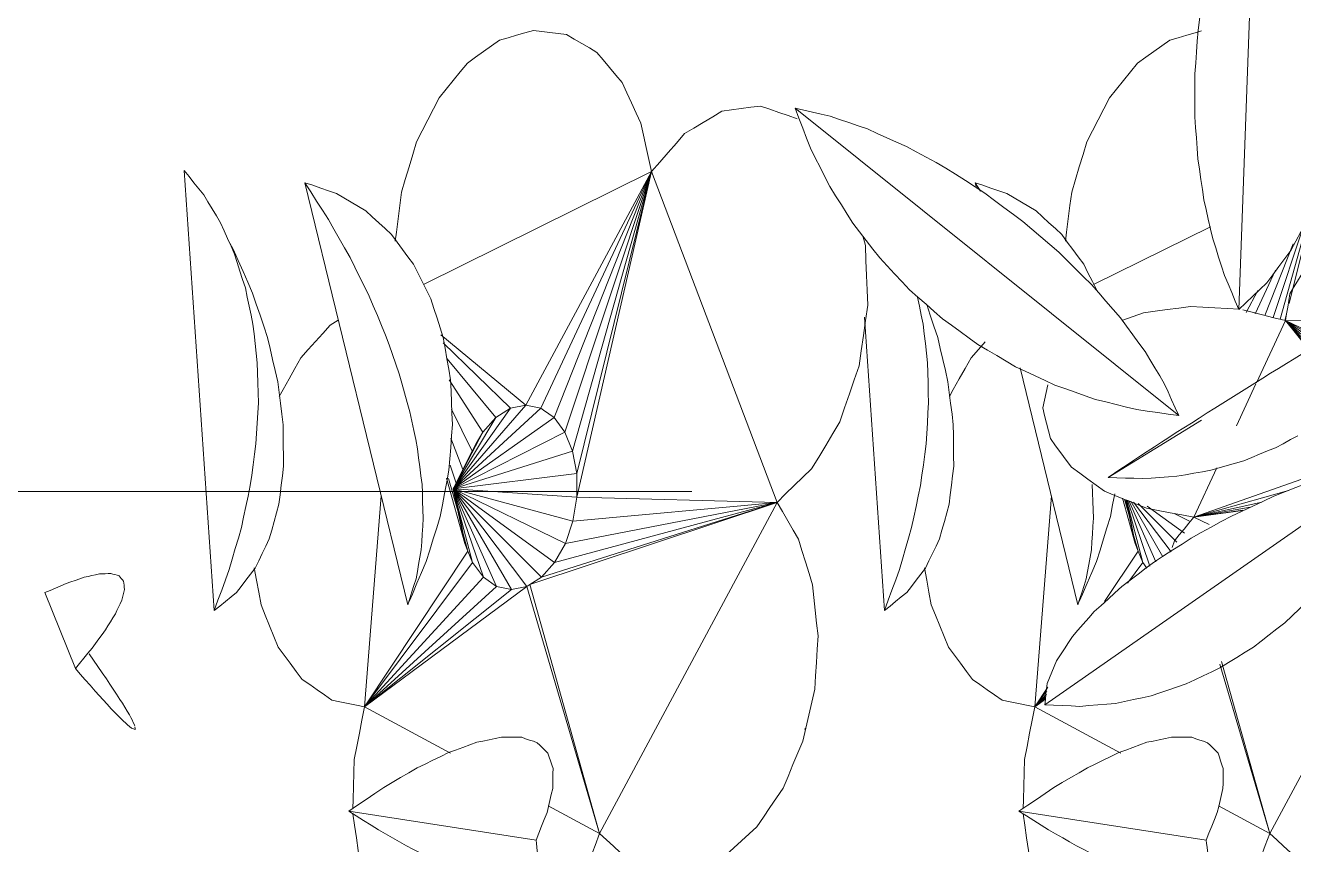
# Model space of a CAD drawing. Header units: metres. Extents: x 10.2 to 20.8, y -0.2 to 6.6.
# Drawn here: x 14.4076 to 14.5519, y 2.1598 to 2.253 of the extents above; entities that cross this region are included whole.
import ezdxf

# ---------------------------------------------------------------- set-up
doc = ezdxf.new("R2010")
doc.units = ezdxf.units.M
doc.linetypes.add('_Pontos', pattern=[0.002, 0, -0.002])
for name, color, linetype, lineweight in [('Importações nas famílias', 250, 'Continuous', 5), ('Níveis', 10, 'Continuous', 9), ('Vegetação', 7, 'Continuous', 5)]:
    doc.layers.add(name, color=color, linetype=linetype, lineweight=lineweight)

# ---------------------------------------------------------------- blocks, each defined once
blk = doc.blocks.new('Planta_pergolado_12200 - plantas pergolado_skp_Component_12-V3460-Corte 3')
at = {"layer": 'Importações nas famílias'}
blk.add_line((14.53078, 2.20162), (14.54141, 2.20814), dxfattribs=at)
at = {"layer": 'Importações nas famílias', "flags": 128}
for points in [[(14.55284, 2.21566), (14.55196, 2.21512), (14.55108, 2.21458)], [(14.55108, 2.21458), (14.55018, 2.21402), (14.54927, 2.21346), (14.54837, 2.21291), (14.54746, 2.21235)], [(14.54746, 2.21235), (14.54655, 2.21178), (14.54564, 2.21121), (14.54473, 2.21064), (14.54382, 2.21007)], [(14.54382, 2.21007), (14.54293, 2.2095), (14.54204, 2.20894), (14.54114, 2.20837), (14.54025, 2.2078)], [(14.54025, 2.2078), (14.5394, 2.20726), (14.53854, 2.20671), (14.53769, 2.20616), (14.53684, 2.20561)], [(14.54982, 2.20499), (14.55068, 2.20545), (14.55153, 2.20592), (14.55235, 2.20636)], [(14.53684, 2.20561), (14.53604, 2.20509), (14.53524, 2.20457), (14.53445, 2.20405), (14.53365, 2.20353)], [(14.54622, 2.20351), (14.54712, 2.20388), (14.54802, 2.20425), (14.54892, 2.20462), (14.54982, 2.20499)], [(14.53365, 2.20353), (14.53293, 2.20305), (14.53221, 2.20257), (14.53149, 2.20209), (14.53078, 2.20162)], [(14.54247, 2.20242), (14.5434, 2.2027), (14.54434, 2.20297), (14.54528, 2.20324), (14.54622, 2.20351)], [(14.53861, 2.20174), (14.53958, 2.20191), (14.54054, 2.20208), (14.5415, 2.20225), (14.54247, 2.20242)], [(14.53078, 2.20162), (14.53176, 2.20158), (14.53274, 2.20154), (14.53372, 2.20151), (14.5347, 2.20147)], [(14.5347, 2.20147), (14.53568, 2.20154), (14.53666, 2.20161), (14.53764, 2.20168), (14.53861, 2.20174)]]:
    blk.add_lwpolyline(points, dxfattribs=at)
blk = doc.blocks.new('Planta_pergolado_12200 - plantas pergolado_skp_Component_16-V3463-Corte 3')
blk.add_blockref('Planta_pergolado_12200 - plantas pergolado_skp_Component_12-V3460-Corte 3', (0, 0))
blk = doc.blocks.new('Planta_pergolado_12200 - plantas pergolado_skp_Component_12-V3561-Corte 3')
at = {"layer": 'Importações nas famílias'}
blk.add_line((14.49516, 2.24362), (14.53881, 2.20865), dxfattribs=at)
at = {"layer": 'Importações nas famílias', "flags": 128}
for points in [[(14.49914, 2.24271), (14.49815, 2.24294), (14.49715, 2.24316), (14.49615, 2.24339), (14.49516, 2.24362)], [(14.49516, 2.24362), (14.4956, 2.24248), (14.49603, 2.24135), (14.49647, 2.24021), (14.49691, 2.23908)], [(14.5034, 2.24125), (14.50234, 2.24161), (14.50127, 2.24198), (14.50021, 2.24234), (14.49914, 2.24271)], [(14.50783, 2.23927), (14.50672, 2.23976), (14.50561, 2.24026), (14.50451, 2.24075), (14.5034, 2.24125)], [(14.49691, 2.23908), (14.49746, 2.23798), (14.49801, 2.23689), (14.49856, 2.23579), (14.49911, 2.2347)], [(14.51232, 2.23681), (14.5112, 2.23742), (14.51007, 2.23804), (14.50895, 2.23865), (14.50783, 2.23927)], [(14.51677, 2.23394), (14.51566, 2.23466), (14.51455, 2.23538), (14.51343, 2.23609), (14.51232, 2.23681)], [(14.49911, 2.2347), (14.49977, 2.23365), (14.50043, 2.23261), (14.50109, 2.23156), (14.50175, 2.23052)], [(14.52109, 2.23072), (14.52001, 2.23153), (14.51893, 2.23233), (14.51785, 2.23313), (14.51677, 2.23394)], [(14.50175, 2.23052), (14.50251, 2.22953), (14.50327, 2.22855), (14.50403, 2.22757), (14.50479, 2.22659)], [(14.52516, 2.22723), (14.52414, 2.2281), (14.52312, 2.22897), (14.5221, 2.22985), (14.52109, 2.23072)], [(14.50479, 2.22659), (14.50564, 2.22568), (14.50649, 2.22477), (14.50735, 2.22386), (14.5082, 2.22296)], [(14.52888, 2.22354), (14.52795, 2.22446), (14.52702, 2.22539), (14.52609, 2.22631), (14.52516, 2.22723)], [(14.5082, 2.22296), (14.50913, 2.22213), (14.51007, 2.22131), (14.511, 2.22048), (14.51194, 2.21966)], [(14.53219, 2.21976), (14.53136, 2.2207), (14.53053, 2.22165), (14.52971, 2.2226), (14.52888, 2.22354)], [(14.51194, 2.21966), (14.51295, 2.21893), (14.51395, 2.2182), (14.51496, 2.21746), (14.51597, 2.21673)], [(14.53498, 2.21595), (14.53428, 2.2169), (14.53358, 2.21785), (14.53288, 2.2188), (14.53219, 2.21976)], [(14.51597, 2.21673), (14.51704, 2.2161), (14.51811, 2.21547), (14.51918, 2.21484), (14.52024, 2.21421)], [(14.53721, 2.21222), (14.53665, 2.21315), (14.5361, 2.21409), (14.53554, 2.21502), (14.53498, 2.21595)], [(14.52024, 2.21421), (14.52136, 2.21369), (14.52248, 2.21317), (14.5236, 2.21264), (14.52472, 2.21212)], [(14.52472, 2.21212), (14.52587, 2.21171), (14.52703, 2.2113), (14.52818, 2.2109), (14.52934, 2.21049)], [(14.53881, 2.20865), (14.53841, 2.20954), (14.53801, 2.21044), (14.53761, 2.21133), (14.53721, 2.21222)], [(14.52934, 2.21049), (14.53052, 2.2102), (14.53169, 2.20991), (14.53287, 2.20962), (14.53405, 2.20933)], [(14.53405, 2.20933), (14.53524, 2.20916), (14.53643, 2.20899), (14.53762, 2.20882), (14.53881, 2.20865)]]:
    blk.add_lwpolyline(points, dxfattribs=at)
blk = doc.blocks.new('Planta_pergolado_12200 - plantas pergolado_skp_Component_12-V3562-Corte 3')
at = {"layer": 'Importações nas famílias'}
blk.add_line((14.54764, 2.276), (14.54565, 2.22071), dxfattribs=at)
at = {"layer": 'Importações nas famílias', "flags": 128}
for points in [[(14.54764, 2.276), (14.54715, 2.27491), (14.54667, 2.27381), (14.54619, 2.27272), (14.5457, 2.27163)], [(14.55055, 2.27196), (14.54982, 2.27297), (14.54909, 2.27398), (14.54836, 2.27499), (14.54764, 2.276)], [(14.5457, 2.27163), (14.54529, 2.27048), (14.54488, 2.26933), (14.54447, 2.26819), (14.54406, 2.26704)], [(14.553, 2.26743), (14.55239, 2.26856), (14.55177, 2.26969), (14.55116, 2.27083), (14.55055, 2.27196)], [(14.54406, 2.26704), (14.54372, 2.26585), (14.54339, 2.26466), (14.54305, 2.26347), (14.54272, 2.26228)], [(14.55492, 2.26251), (14.55444, 2.26374), (14.55396, 2.26497), (14.55348, 2.2662), (14.553, 2.26743)], [(14.54272, 2.26228), (14.54246, 2.26106), (14.54221, 2.25984), (14.54195, 2.25863), (14.5417, 2.25741)], [(14.55626, 2.25732), (14.55593, 2.25862), (14.55559, 2.25992), (14.55525, 2.26121), (14.55492, 2.26251)], [(14.5417, 2.25741), (14.54153, 2.25617), (14.54135, 2.25494), (14.54118, 2.2537), (14.54101, 2.25247)], [(14.557, 2.25199), (14.55682, 2.25332), (14.55663, 2.25465), (14.55645, 2.25599), (14.55626, 2.25732)], [(14.54101, 2.25247), (14.54092, 2.25123), (14.54084, 2.25), (14.54075, 2.24876), (14.54066, 2.24753)], [(14.55713, 2.24663), (14.5571, 2.24797), (14.55707, 2.24931), (14.55703, 2.25065), (14.557, 2.25199)], [(14.54066, 2.24753), (14.54066, 2.2463), (14.54066, 2.24508), (14.54066, 2.24385), (14.54066, 2.24263)], [(14.55662, 2.24137), (14.55675, 2.24269), (14.55688, 2.244), (14.557, 2.24532), (14.55713, 2.24663)], [(14.54066, 2.24263), (14.54074, 2.24143), (14.54083, 2.24023), (14.54091, 2.23903), (14.541, 2.23784)], [(14.55551, 2.23635), (14.55579, 2.2376), (14.55607, 2.23886), (14.55635, 2.24012), (14.55662, 2.24137)], [(14.541, 2.23784), (14.54117, 2.23668), (14.54133, 2.23552), (14.5415, 2.23436), (14.54167, 2.2332)], [(14.55381, 2.23166), (14.55423, 2.23283), (14.55466, 2.234), (14.55508, 2.23517), (14.55551, 2.23635)], [(14.54167, 2.2332), (14.54193, 2.23209), (14.54218, 2.23098), (14.54243, 2.22987), (14.54268, 2.22876)], [(14.55156, 2.22743), (14.55212, 2.22849), (14.55269, 2.22955), (14.55325, 2.2306), (14.55381, 2.23166)], [(14.54268, 2.22876), (14.54302, 2.22772), (14.54335, 2.22668), (14.54368, 2.22563), (14.54402, 2.22459)], [(14.54882, 2.22375), (14.54951, 2.22467), (14.55019, 2.22559), (14.55088, 2.22651), (14.55156, 2.22743)], [(14.54402, 2.22459), (14.54443, 2.22362), (14.54484, 2.22265), (14.54524, 2.22168), (14.54565, 2.22071)], [(14.54565, 2.22071), (14.54645, 2.22147), (14.54724, 2.22223), (14.54803, 2.22299), (14.54882, 2.22375)]]:
    blk.add_lwpolyline(points, dxfattribs=at)
blk = doc.blocks.new('Planta_pergolado_12200 - plantas pergolado_skp_Component_12-V3563-Corte 3')
at = {"layer": 'Importações nas famílias'}
blk.add_line((14.52357, 2.17575), (14.5546, 2.19736), dxfattribs=at)
at = {"layer": 'Importações nas famílias', "flags": 128}
for points in [[(14.55311, 2.20086), (14.55215, 2.20048), (14.5509, 2.19998), (14.54965, 2.19949)], [(14.54965, 2.19949), (14.54844, 2.19892), (14.54723, 2.19835), (14.54602, 2.19778), (14.54481, 2.19722)], [(14.54481, 2.19722), (14.54366, 2.19659), (14.54252, 2.19596), (14.54138, 2.19533), (14.54024, 2.1947)], [(14.54024, 2.1947), (14.53919, 2.19403), (14.53814, 2.19336), (14.5371, 2.19269), (14.53605, 2.19201)], [(14.53605, 2.19201), (14.53512, 2.19131), (14.5342, 2.19061), (14.53327, 2.18991), (14.53234, 2.18921)], [(14.55422, 2.18826), (14.55499, 2.18915), (14.55576, 2.19004), (14.55653, 2.19094), (14.55731, 2.19183)], [(14.53234, 2.18921), (14.53156, 2.18849), (14.53078, 2.18778), (14.52999, 2.18706), (14.52921, 2.18635)], [(14.55087, 2.18508), (14.55171, 2.18587), (14.55255, 2.18667), (14.55338, 2.18746), (14.55422, 2.18826)], [(14.52921, 2.18635), (14.52858, 2.18564), (14.52796, 2.18493), (14.52733, 2.18422), (14.52671, 2.18351)], [(14.54731, 2.1823), (14.5482, 2.183), (14.54909, 2.18369), (14.54998, 2.18438), (14.55087, 2.18508)], [(14.52671, 2.18351), (14.52626, 2.18282), (14.52581, 2.18213), (14.52536, 2.18144), (14.52491, 2.18075)], [(14.54356, 2.17998), (14.54449, 2.18056), (14.54543, 2.18114), (14.54637, 2.18172), (14.54731, 2.1823)], [(14.52491, 2.18075), (14.52465, 2.1801), (14.52438, 2.17945), (14.52412, 2.1788), (14.52386, 2.17815)], [(14.53966, 2.17812), (14.54064, 2.17859), (14.54161, 2.17905), (14.54258, 2.17951), (14.54356, 2.17998)], [(14.52386, 2.17815), (14.52378, 2.17755), (14.52371, 2.17695), (14.52364, 2.17635), (14.52357, 2.17575)], [(14.53568, 2.17676), (14.53667, 2.1771), (14.53767, 2.17744), (14.53867, 2.17778), (14.53966, 2.17812)], [(14.53163, 2.1759), (14.53264, 2.17612), (14.53365, 2.17633), (14.53466, 2.17655), (14.53568, 2.17676)], [(14.52357, 2.17575), (14.52457, 2.1757), (14.52558, 2.17566), (14.52658, 2.17561), (14.52758, 2.17557)], [(14.52758, 2.17557), (14.5286, 2.17565), (14.52961, 2.17574), (14.53062, 2.17582), (14.53163, 2.1759)]]:
    blk.add_lwpolyline(points, dxfattribs=at)
blk = doc.blocks.new('Planta_pergolado_12200 - plantas pergolado_skp_Component_16-V3567-Corte 3')
for name in ['Planta_pergolado_12200 - plantas pergolado_skp_Component_12-V3562-Corte 3', 'Planta_pergolado_12200 - plantas pergolado_skp_Component_12-V3561-Corte 3', 'Planta_pergolado_12200 - plantas pergolado_skp_Component_12-V3563-Corte 3']:
    blk.add_blockref(name, (0, 0))
blk = doc.blocks.new('Planta_pergolado_12200 - plantas pergolado_skp_-V3568-Corte 3')
blk.add_blockref('Planta_pergolado_12200 - plantas pergolado_skp_Component_16-V3567-Corte 3', (0, 0))
blk = doc.blocks.new('Planta_pergolado_12200 - plantas pergolado_skp_-V3569-Corte 3')
for name in ['Planta_pergolado_12200 - plantas pergolado_skp_-V3568-Corte 3', 'Planta_pergolado_12200 - plantas pergolado_skp_Component_16-V3463-Corte 3']:
    blk.add_blockref(name, (0, 0))
blk = doc.blocks.new('Planta_pergolado_12200 - plantas pergolado_skp_Component_12-V3594-Corte 3')
at = {"layer": 'Importações nas famílias'}
blk.add_line((14.63413, 2.16679), (14.63506, 2.16637), dxfattribs=at)
at = {"layer": 'Importações nas famílias', "flags": 128}
blk.add_lwpolyline([(14.63506, 2.16637), (14.63606, 2.16605), (14.63706, 2.16572), (14.63765, 2.16553)], dxfattribs=at)
blk = doc.blocks.new('Planta_pergolado_12200 - plantas pergolado_skp_Component_12-V3596-Corte 3')
at = {"layer": 'Importações nas famílias'}
blk.add_line((14.60493, 2.2309), (14.60483, 2.22978), dxfattribs=at)
at = {"layer": 'Importações nas famílias', "flags": 128}
for points in [[(14.60306, 2.23406), (14.60257, 2.23357), (14.60207, 2.23308), (14.60158, 2.2326), (14.60109, 2.23211)], [(14.60109, 2.23211), (14.60069, 2.2316), (14.60029, 2.2311), (14.59989, 2.23059)], [(14.60564, 2.22969), (14.60561, 2.2307), (14.60559, 2.23139)]]:
    blk.add_lwpolyline(points, dxfattribs=at)
blk = doc.blocks.new('Planta_pergolado_12200 - plantas pergolado_skp_Component_17-V3597-Corte 3')
at = {"layer": 'Importações nas famílias'}
for p, q in [((14.57841, 2.22932), (14.57929, 2.22889)), ((14.54765, 2.21236), (14.55096, 2.21945)), ((14.55787, 2.21226), (14.55096, 2.21945)), ((14.55096, 2.21945), (14.55909, 2.21234)), ((14.55096, 2.21945), (14.56106, 2.21228)), ((14.55712, 2.21221), (14.55096, 2.21945)), ((14.55096, 2.21945), (14.55679, 2.21218)), ((14.58094, 2.21903), (14.55096, 2.21945)), ((14.56771, 2.21154), (14.55096, 2.21945)), ((14.56566, 2.21103), (14.55096, 2.21945)), ((14.58112, 2.21501), (14.57813, 2.21335)), ((14.58101, 2.21568), (14.57841, 2.21451)), ((14.58095, 2.2161), (14.57857, 2.21517)), ((14.57865, 2.21549), (14.58091, 2.2163)), ((14.58141, 2.21415), (14.57804, 2.21177)), ((14.54538, 2.20749), (14.5476, 2.21225)), ((14.5816, 2.21298), (14.58049, 2.21198)), ((14.56578, 2.21098), (14.56771, 2.21154)), ((14.54052, 2.19708), (14.54314, 2.20269)), ((14.55281, 2.20142), (14.54052, 2.19708)), ((14.5513, 2.20013), (14.54052, 2.19708)), ((14.54827, 2.1988), (14.54052, 2.19708)), ((14.54695, 2.19821), (14.54052, 2.19708)), ((14.5461, 2.19789), (14.54052, 2.19708)), ((14.5461, 2.19783), (14.54052, 2.19708)), ((14.54052, 2.19708), (14.54229, 2.19626)), ((14.53808, 2.19365), (14.53833, 2.1944))]:
    blk.add_line(p, q, dxfattribs=at)
at = {"layer": 'Importações nas famílias', "flags": 128}
for points in [[(14.56422, 2.2307), (14.56542, 2.23079), (14.56662, 2.23087), (14.56782, 2.23095), (14.56902, 2.23104)], [(14.56902, 2.23104), (14.57023, 2.23092), (14.57144, 2.2308), (14.57265, 2.23069), (14.57386, 2.23057)], [(14.55602, 2.22775), (14.55696, 2.22821), (14.55791, 2.22867), (14.55885, 2.22913), (14.55979, 2.22958)], [(14.55979, 2.22958), (14.5609, 2.22986), (14.56201, 2.23014), (14.56282, 2.23035)], [(14.57386, 2.23057), (14.575, 2.23026), (14.57613, 2.22994), (14.57727, 2.22963), (14.57841, 2.22932)], [(14.55318, 2.22534), (14.55389, 2.22595), (14.5546, 2.22655), (14.55531, 2.22715), (14.55602, 2.22775)], [(14.55145, 2.22251), (14.55188, 2.22322), (14.55232, 2.22393), (14.55275, 2.22463), (14.55318, 2.22534)], [(14.55096, 2.21945), (14.55109, 2.22022), (14.55121, 2.22098), (14.55133, 2.22175), (14.55145, 2.22251)], [(14.53481, 2.22033), (14.53615, 2.22052), (14.53749, 2.2207), (14.53883, 2.22088), (14.54017, 2.22106)], [(14.54017, 2.22106), (14.54156, 2.22099), (14.54294, 2.22091), (14.54433, 2.22083), (14.54571, 2.22076)], [(14.53246, 2.21949), (14.53364, 2.21991), (14.53481, 2.22033)], [(14.5461, 2.22066), (14.54703, 2.22043), (14.54834, 2.22011), (14.54965, 2.21978), (14.55096, 2.21945)], [(14.52335, 2.20954), (14.52354, 2.2104), (14.52373, 2.21127), (14.52392, 2.21213)], [(14.52421, 2.20603), (14.52399, 2.2069), (14.52378, 2.20778), (14.52356, 2.20866), (14.52335, 2.20954)], [(14.52662, 2.20278), (14.52602, 2.20359), (14.52541, 2.2044), (14.52481, 2.20521), (14.52421, 2.20603)], [(14.53037, 2.20006), (14.52943, 2.20074), (14.52849, 2.20142), (14.52755, 2.2021), (14.52662, 2.20278)], [(14.53514, 2.1981), (14.53394, 2.19859), (14.53275, 2.19908), (14.53156, 2.19957), (14.53037, 2.20006)], [(14.54052, 2.19708), (14.53917, 2.19734), (14.53783, 2.19759), (14.53648, 2.19785), (14.53514, 2.1981)], [(14.53833, 2.1944), (14.53888, 2.19507), (14.53942, 2.19574), (14.53997, 2.19641), (14.54052, 2.19708)]]:
    blk.add_lwpolyline(points, dxfattribs=at)
blk = doc.blocks.new('Planta_pergolado_12200 - plantas pergolado_skp_Component_16-V3598-Corte 3')
for name in ['Planta_pergolado_12200 - plantas pergolado_skp_Component_12-V3596-Corte 3', 'Planta_pergolado_12200 - plantas pergolado_skp_Component_17-V3597-Corte 3', 'Planta_pergolado_12200 - plantas pergolado_skp_Component_12-V3594-Corte 3']:
    blk.add_blockref(name, (0, 0))
blk = doc.blocks.new('Planta_pergolado_12200 - plantas pergolado_skp_Component_12-V3633-Corte 3')
at = {"layer": 'Importações nas famílias'}
for p, q in [((14.40982, 2.18851), (14.41328, 2.17988)), ((14.42004, 2.17332), (14.42002, 2.17345))]:
    blk.add_line(p, q, dxfattribs=at)
at = {"layer": 'Importações nas famílias', "flags": 128}
for points in [[(14.4143, 2.19025), (14.41473, 2.19035), (14.41516, 2.19044), (14.41558, 2.19054), (14.41601, 2.19063)], [(14.41601, 2.19063), (14.41634, 2.19065), (14.41667, 2.19066), (14.417, 2.19068), (14.41733, 2.19069)], [(14.41733, 2.19069), (14.41756, 2.19062), (14.41779, 2.19055), (14.41803, 2.19048), (14.41826, 2.19041)], [(14.41826, 2.19041), (14.41839, 2.19026), (14.41851, 2.19011), (14.41864, 2.18996), (14.41877, 2.1898)], [(14.40982, 2.18851), (14.41042, 2.18876), (14.41102, 2.18902), (14.41163, 2.18928), (14.41223, 2.18954)], [(14.41223, 2.18954), (14.41275, 2.18972), (14.41327, 2.18989), (14.41378, 2.19007), (14.4143, 2.19025)], [(14.41877, 2.1898), (14.4188, 2.18957), (14.41882, 2.18934), (14.41885, 2.18911), (14.41887, 2.18888)], [(14.41856, 2.18764), (14.41838, 2.18725), (14.41819, 2.18687), (14.41801, 2.18648), (14.41783, 2.1861)], [(14.41887, 2.18888), (14.41879, 2.18857), (14.41872, 2.18826), (14.41864, 2.18795), (14.41856, 2.18764)], [(14.41783, 2.1861), (14.41755, 2.18564), (14.41727, 2.18519), (14.41698, 2.18473), (14.4167, 2.18428)], [(14.4167, 2.18428), (14.41632, 2.18376), (14.41594, 2.18324), (14.41556, 2.18272), (14.41518, 2.1822)], [(14.41518, 2.1822), (14.4147, 2.18162), (14.41423, 2.18104), (14.41375, 2.18046), (14.41328, 2.17988)], [(14.41682, 2.17869), (14.41633, 2.1794), (14.41583, 2.18011), (14.41534, 2.18083), (14.41485, 2.18154)], [(14.41328, 2.17988), (14.41384, 2.17924), (14.4144, 2.1786), (14.41496, 2.17796), (14.41552, 2.17731)], [(14.41836, 2.17636), (14.41798, 2.17694), (14.41759, 2.17752), (14.41721, 2.17811), (14.41682, 2.17869)], [(14.41552, 2.17731), (14.41598, 2.17681), (14.41644, 2.17631), (14.4169, 2.1758), (14.41736, 2.1753)], [(14.41944, 2.1746), (14.41917, 2.17504), (14.4189, 2.17548), (14.41863, 2.17592), (14.41836, 2.17636)], [(14.41736, 2.1753), (14.4177, 2.17494), (14.41805, 2.17459), (14.4184, 2.17423), (14.41875, 2.17388)], [(14.42002, 2.17345), (14.41987, 2.17374), (14.41973, 2.17402), (14.41958, 2.17431), (14.41944, 2.1746)], [(14.41875, 2.17388), (14.41898, 2.17368), (14.41921, 2.17348), (14.41944, 2.17328), (14.41967, 2.17309)], [(14.41967, 2.17309), (14.41978, 2.17305), (14.41989, 2.17301), (14.41999, 2.17298), (14.4201, 2.17294)], [(14.4201, 2.17294), (14.42008, 2.17307), (14.42006, 2.1732)]]:
    blk.add_lwpolyline(points, dxfattribs=at)
blk = doc.blocks.new('Planta_pergolado_12200 - plantas pergolado_skp_Component_12-V3634-Corte 3')
at = {"layer": 'Importações nas famílias'}
blk.add_line((14.43939, 2.23514), (14.45109, 2.1871), dxfattribs=at)
at = {"layer": 'Importações nas famílias', "flags": 128}
for points in [[(14.44301, 2.23392), (14.4421, 2.23423), (14.4412, 2.23453), (14.44029, 2.23484), (14.43939, 2.23514)], [(14.43939, 2.23514), (14.44006, 2.2341), (14.44073, 2.23305), (14.44141, 2.232), (14.44208, 2.23095)], [(14.44633, 2.23194), (14.4455, 2.23243), (14.44467, 2.23293), (14.44384, 2.23343), (14.44301, 2.23392)], [(14.44208, 2.23095), (14.4427, 2.22987), (14.44331, 2.22879), (14.44392, 2.22771), (14.44453, 2.22663)], [(14.44926, 2.22923), (14.44853, 2.22991), (14.44779, 2.23058), (14.44706, 2.23126), (14.44633, 2.23194)], [(14.45175, 2.22587), (14.45112, 2.22671), (14.4505, 2.22755), (14.44988, 2.22839), (14.44926, 2.22923)], [(14.44453, 2.22663), (14.44508, 2.22553), (14.44562, 2.22443), (14.44616, 2.22333), (14.44671, 2.22223)], [(14.45372, 2.22193), (14.45323, 2.22292), (14.45273, 2.2239), (14.45224, 2.22489), (14.45175, 2.22587)], [(14.44671, 2.22223), (14.44717, 2.22113), (14.44764, 2.22002), (14.44811, 2.21891), (14.44858, 2.21781)], [(14.45514, 2.21751), (14.45478, 2.21862), (14.45443, 2.21972), (14.45407, 2.22083), (14.45372, 2.22193)], [(14.44858, 2.21781), (14.44897, 2.21671), (14.44936, 2.21561), (14.44975, 2.21451), (14.45013, 2.2134)], [(14.45597, 2.21271), (14.45576, 2.21391), (14.45555, 2.21511), (14.45534, 2.21631), (14.45514, 2.21751)], [(14.45013, 2.2134), (14.45044, 2.21232), (14.45074, 2.21124), (14.45105, 2.21015), (14.45135, 2.20907)], [(14.45618, 2.20764), (14.45613, 2.20891), (14.45607, 2.21018), (14.45602, 2.21144), (14.45597, 2.21271)], [(14.45135, 2.20907), (14.45157, 2.20802), (14.45178, 2.20696), (14.452, 2.20591), (14.45222, 2.20485)], [(14.45579, 2.20242), (14.45589, 2.20373), (14.45599, 2.20503), (14.45609, 2.20634), (14.45618, 2.20764)], [(14.45222, 2.20485), (14.45234, 2.20384), (14.45247, 2.20283), (14.4526, 2.20181), (14.45272, 2.2008)], [(14.45479, 2.19718), (14.45504, 2.19849), (14.45529, 2.1998), (14.45554, 2.20111), (14.45579, 2.20242)], [(14.45272, 2.2008), (14.45276, 2.19984), (14.45279, 2.19888), (14.45283, 2.19792), (14.45286, 2.19696)], [(14.45286, 2.19696), (14.4528, 2.19606), (14.45275, 2.19516), (14.45269, 2.19427), (14.45263, 2.19337)], [(14.45321, 2.19203), (14.45361, 2.19332), (14.454, 2.19461), (14.4544, 2.19589), (14.45479, 2.19718)], [(14.45263, 2.19337), (14.45248, 2.19254), (14.45233, 2.19172), (14.45219, 2.1909), (14.45204, 2.19007)], [(14.45125, 2.18748), (14.45162, 2.18833), (14.45215, 2.18957), (14.45268, 2.1908), (14.45321, 2.19203)], [(14.45204, 2.19007), (14.4518, 2.18933), (14.45156, 2.18859), (14.45132, 2.18784), (14.45109, 2.1871)]]:
    blk.add_lwpolyline(points, dxfattribs=at)
blk = doc.blocks.new('Planta_pergolado_12200 - plantas pergolado_skp_Component_12-V3635-Corte 3')
at = {"layer": 'Importações nas famílias'}
for p, q in [((14.42566, 2.23653), (14.42908, 2.18646)), ((14.43127, 2.2275), (14.43061, 2.22868))]:
    blk.add_line(p, q, dxfattribs=at)
at = {"layer": 'Importações nas famílias', "flags": 128}
for points in [[(14.42566, 2.23653), (14.42622, 2.23584), (14.42677, 2.23514), (14.42733, 2.23444), (14.42789, 2.23375)], [(14.42789, 2.23375), (14.42837, 2.23295), (14.42885, 2.23215), (14.42933, 2.23136), (14.4298, 2.23056)], [(14.4298, 2.23056), (14.4302, 2.22968), (14.4306, 2.22879), (14.43099, 2.22791), (14.43139, 2.22702)], [(14.43345, 2.22258), (14.4329, 2.22381), (14.43236, 2.22504), (14.43181, 2.22627), (14.43127, 2.2275)], [(14.43139, 2.22702), (14.4317, 2.22606), (14.432, 2.22509), (14.43231, 2.22413), (14.43262, 2.22316)], [(14.43262, 2.22316), (14.43284, 2.22213), (14.43305, 2.2211), (14.43327, 2.22006), (14.43349, 2.21903)], [(14.43514, 2.21754), (14.43472, 2.2188), (14.43429, 2.22006), (14.43387, 2.22132), (14.43345, 2.22258)], [(14.43349, 2.21903), (14.43361, 2.21794), (14.43373, 2.21684), (14.43386, 2.21575), (14.43398, 2.21466)], [(14.43631, 2.2125), (14.43601, 2.21376), (14.43572, 2.21502), (14.43543, 2.21628), (14.43514, 2.21754)], [(14.43398, 2.21466), (14.43401, 2.21353), (14.43404, 2.21239), (14.43407, 2.21125), (14.4341, 2.21011)], [(14.43692, 2.20758), (14.43676, 2.20881), (14.43661, 2.21004), (14.43646, 2.21127), (14.43631, 2.2125)], [(14.4341, 2.21011), (14.43403, 2.20895), (14.43396, 2.20778), (14.4339, 2.20661), (14.43383, 2.20544)], [(14.43696, 2.20289), (14.43695, 2.20406), (14.43694, 2.20524), (14.43693, 2.20641), (14.43692, 2.20758)], [(14.43383, 2.20544), (14.43367, 2.20425), (14.43351, 2.20306), (14.43335, 2.20187), (14.43318, 2.20068)], [(14.43643, 2.19855), (14.43657, 2.19963), (14.4367, 2.20072), (14.43683, 2.2018), (14.43696, 2.20289)], [(14.43318, 2.20068), (14.43293, 2.19948), (14.43268, 2.19829), (14.43242, 2.19709), (14.43217, 2.1959)], [(14.43535, 2.19464), (14.43562, 2.19562), (14.43589, 2.19659), (14.43616, 2.19757), (14.43643, 2.19855)], [(14.43217, 2.1959), (14.43183, 2.19471), (14.43148, 2.19352), (14.43114, 2.19233), (14.43079, 2.19114)], [(14.43374, 2.19128), (14.43414, 2.19212), (14.43454, 2.19296), (14.43495, 2.1938), (14.43535, 2.19464)], [(14.43079, 2.19114), (14.43036, 2.18997), (14.42993, 2.1888), (14.4295, 2.18763), (14.42908, 2.18646)], [(14.43163, 2.18853), (14.43216, 2.18922), (14.43268, 2.18991), (14.43321, 2.19059), (14.43374, 2.19128)], [(14.42908, 2.18646), (14.42971, 2.18698), (14.43035, 2.1875), (14.43099, 2.18801), (14.43163, 2.18853)]]:
    blk.add_lwpolyline(points, dxfattribs=at)
blk = doc.blocks.new('Planta_pergolado_12200 - plantas pergolado_skp_Component_12-V3636-Corte 3')
at = {"layer": 'Importações nas famílias'}
blk.add_line((14.44438, 2.16363), (14.46569, 2.16036), dxfattribs=at)
at = {"layer": 'Importações nas famílias', "flags": 128}
for points in [[(14.46175, 2.17206), (14.46105, 2.17192), (14.46035, 2.17177), (14.45965, 2.17162), (14.45895, 2.17148)], [(14.46406, 2.17205), (14.46349, 2.17205), (14.46291, 2.17205), (14.46233, 2.17206), (14.46175, 2.17206)], [(14.46584, 2.17143), (14.4654, 2.17159), (14.46495, 2.17174), (14.46451, 2.17189), (14.46406, 2.17205)], [(14.45574, 2.17031), (14.45485, 2.16988), (14.45396, 2.16944), (14.45307, 2.16901), (14.45218, 2.16858)], [(14.45895, 2.17148), (14.45815, 2.17119), (14.45735, 2.17089), (14.45654, 2.1706), (14.45574, 2.17031)], [(14.46704, 2.17024), (14.46674, 2.17054), (14.46644, 2.17084), (14.46614, 2.17114), (14.46584, 2.17143)], [(14.46763, 2.16849), (14.46748, 2.16892), (14.46733, 2.16936), (14.46719, 2.1698), (14.46704, 2.17024)], [(14.45218, 2.16858), (14.45123, 2.16802), (14.45027, 2.16746), (14.44932, 2.1669), (14.44837, 2.16634)], [(14.4676, 2.16622), (14.46761, 2.16678), (14.46761, 2.16735), (14.46762, 2.16792), (14.46763, 2.16849)], [(14.44837, 2.16634), (14.44737, 2.16566), (14.44637, 2.16498), (14.44538, 2.16431), (14.44438, 2.16363)], [(14.46695, 2.16349), (14.46711, 2.16417), (14.46727, 2.16485), (14.46743, 2.16554), (14.4676, 2.16622)], [(14.44438, 2.16363), (14.44523, 2.1631), (14.44607, 2.16257), (14.44692, 2.16204), (14.44776, 2.16151)], [(14.46569, 2.16036), (14.466, 2.16114), (14.46632, 2.16193), (14.46663, 2.16271), (14.46695, 2.16349)], [(14.44776, 2.16151), (14.44856, 2.16106), (14.44936, 2.1606), (14.45015, 2.16014), (14.45095, 2.15969)], [(14.4659, 2.15873), (14.46584, 2.15914), (14.46579, 2.15955), (14.46574, 2.15995), (14.46569, 2.16036)], [(14.45095, 2.15969), (14.45169, 2.15931), (14.45242, 2.15894), (14.45316, 2.15856), (14.4539, 2.15818)], [(14.4657, 2.15743), (14.46575, 2.15775), (14.4658, 2.15808), (14.46585, 2.1584), (14.4659, 2.15873)], [(14.4539, 2.15818), (14.45457, 2.15789), (14.45524, 2.1576), (14.45592, 2.1573), (14.45659, 2.15701)], [(14.46511, 2.15646), (14.46526, 2.1567), (14.46541, 2.15695), (14.46555, 2.15719), (14.4657, 2.15743)], [(14.45659, 2.15701), (14.45718, 2.1568), (14.45778, 2.1566), (14.45838, 2.15639), (14.45898, 2.15618)], [(14.45898, 2.15618), (14.45949, 2.15607), (14.46001, 2.15595), (14.46053, 2.15583), (14.46105, 2.15571)], [(14.46277, 2.1556), (14.46311, 2.15567), (14.46345, 2.15573), (14.46379, 2.15579), (14.46413, 2.15585)], [(14.46413, 2.15585), (14.46438, 2.15601), (14.46462, 2.15616), (14.46487, 2.15631), (14.46511, 2.15646)], [(14.46105, 2.15571), (14.46148, 2.15569), (14.46191, 2.15566), (14.46234, 2.15563), (14.46277, 2.1556)]]:
    blk.add_lwpolyline(points, dxfattribs=at)
blk = doc.blocks.new('Planta_pergolado_12200 - plantas pergolado_skp_Component_17-V3637-Corte 3')
at = {"layer": 'Importações nas famílias'}
for p, q in [((14.45288, 2.22354), (14.47884, 2.23642)), ((14.46454, 2.20984), (14.47884, 2.23642)), ((14.46623, 2.20948), (14.47884, 2.23642)), ((14.47884, 2.23642), (14.46774, 2.20843)), ((14.47884, 2.23642), (14.46897, 2.20676)), ((14.46985, 2.20459), (14.47884, 2.23642)), ((14.47032, 2.20206), (14.47884, 2.23642)), ((14.47884, 2.23642), (14.47033, 2.19935)), ((14.49311, 2.19877), (14.47884, 2.23642)), ((14.50316, 2.228), (14.50288, 2.22911)), ((14.44319, 2.2195), (14.44227, 2.21892)), ((14.46454, 2.20984), (14.45488, 2.21785)), ((14.45511, 2.21693), (14.4628, 2.20948)), ((14.45559, 2.21511), (14.46113, 2.20843)), ((14.4558, 2.21273), (14.45963, 2.20676)), ((14.45606, 2.20937), (14.45841, 2.20459)), ((14.45628, 2.20031), (14.46454, 2.20984)), ((14.46623, 2.20948), (14.45628, 2.20031)), ((14.45628, 2.20031), (14.4628, 2.20948)), ((14.4628, 2.20948), (14.46113, 2.20843)), ((14.46454, 2.20984), (14.4628, 2.20948)), ((14.46623, 2.20948), (14.46454, 2.20984)), ((14.46653, 2.20927), (14.46623, 2.20948)), ((14.46653, 2.20927), (14.46774, 2.20843)), ((14.45628, 2.20031), (14.46113, 2.20843)), ((14.45628, 2.20031), (14.46774, 2.20843)), ((14.46113, 2.20843), (14.45963, 2.20676)), ((14.46774, 2.20843), (14.46897, 2.20676)), ((14.45963, 2.20676), (14.45628, 2.20031)), ((14.45628, 2.20031), (14.46897, 2.20676)), ((14.45963, 2.20676), (14.4589, 2.20546)), ((14.46897, 2.20676), (14.46985, 2.20459)), ((14.456, 2.20606), (14.45738, 2.20251)), ((14.4589, 2.20546), (14.45841, 2.20459)), ((14.45628, 2.20031), (14.45841, 2.20459)), ((14.45628, 2.20031), (14.46985, 2.20459)), ((14.46985, 2.20459), (14.47032, 2.20206)), ((14.45594, 2.203), (14.4566, 2.20094)), ((14.45628, 2.20031), (14.47032, 2.20206)), ((14.47032, 2.20206), (14.47033, 2.19935)), ((14.45552, 2.20154), (14.45758, 2.1941)), ((14.45573, 2.20148), (14.45712, 2.19663)), ((14.44807, 2.1995), (14.44618, 2.1755)), ((14.45628, 2.20031), (14.45712, 2.19663)), ((14.45758, 2.1941), (14.45628, 2.20031)), ((14.45628, 2.20031), (14.47033, 2.19935)), ((14.45628, 2.20031), (14.46989, 2.19663)), ((14.45628, 2.20031), (14.46903, 2.1941)), ((14.45628, 2.20031), (14.46781, 2.19193)), ((14.45628, 2.20031), (14.46631, 2.19026)), ((14.45628, 2.20031), (14.46463, 2.18921)), ((14.45628, 2.20031), (14.4629, 2.18885)), ((14.45628, 2.20031), (14.46121, 2.18921)), ((14.45628, 2.20031), (14.4597, 2.19026)), ((14.45628, 2.20031), (14.45846, 2.19193)), ((14.46989, 2.19663), (14.47033, 2.19935)), ((14.47033, 2.19935), (14.49311, 2.19877)), ((14.46497, 2.18942), (14.49311, 2.19877)), ((14.46631, 2.19026), (14.49311, 2.19877)), ((14.46781, 2.19193), (14.49311, 2.19877)), ((14.46903, 2.1941), (14.49311, 2.19877)), ((14.46989, 2.19663), (14.49311, 2.19877)), ((14.49311, 2.19877), (14.47293, 2.16112)), ((14.45712, 2.19663), (14.45758, 2.1941)), ((14.46903, 2.1941), (14.46989, 2.19663)), ((14.45739, 2.19519), (14.45794, 2.19323)), ((14.45758, 2.1941), (14.45794, 2.19323)), ((14.46781, 2.19193), (14.46903, 2.1941)), ((14.45794, 2.19323), (14.44618, 2.1755)), ((14.45846, 2.19193), (14.44618, 2.1755)), ((14.45794, 2.19323), (14.45846, 2.19193)), ((14.45846, 2.19193), (14.4597, 2.19026)), ((14.46631, 2.19026), (14.46781, 2.19193)), ((14.4597, 2.19026), (14.44618, 2.1755)), ((14.46121, 2.18921), (14.44618, 2.1755)), ((14.44618, 2.1755), (14.46463, 2.18921)), ((14.4597, 2.19026), (14.46121, 2.18921)), ((14.46121, 2.18921), (14.4629, 2.18885)), ((14.4629, 2.18885), (14.46463, 2.18921)), ((14.46463, 2.18921), (14.46497, 2.18942)), ((14.46463, 2.18921), (14.47293, 2.16112)), ((14.46497, 2.18942), (14.46631, 2.19026)), ((14.47293, 2.16112), (14.46497, 2.18942)), ((14.44618, 2.1755), (14.4629, 2.18885)), ((14.45598, 2.17023), (14.44618, 2.1755)), ((14.47293, 2.16112), (14.46708, 2.16426))]:
    blk.add_line(p, q, dxfattribs=at)
at = {"layer": 'Importações nas famílias', "flags": 128}
for points in [[(14.4654, 2.25246), (14.46443, 2.25219), (14.46347, 2.25191), (14.46251, 2.25163), (14.46155, 2.25136)], [(14.46917, 2.25199), (14.46823, 2.25211), (14.46728, 2.25223), (14.46634, 2.25234), (14.4654, 2.25246)], [(14.46155, 2.25136), (14.46063, 2.2507), (14.45972, 2.25005), (14.4588, 2.2494), (14.45789, 2.24874)], [(14.47262, 2.24996), (14.47176, 2.25047), (14.4709, 2.25097), (14.47003, 2.25148), (14.46917, 2.25199)], [(14.4755, 2.24652), (14.47478, 2.24738), (14.47406, 2.24824), (14.47334, 2.2491), (14.47262, 2.24996)], [(14.45789, 2.24874), (14.45708, 2.24776), (14.45628, 2.24677), (14.45548, 2.24578), (14.45467, 2.2448)], [(14.47762, 2.2419), (14.47709, 2.24306), (14.47656, 2.24421), (14.47603, 2.24536), (14.4755, 2.24652)], [(14.45467, 2.2448), (14.45403, 2.24355), (14.45339, 2.24229), (14.45275, 2.24104), (14.45211, 2.23979)], [(14.49124, 2.24386), (14.49014, 2.24372), (14.48904, 2.24357), (14.48795, 2.24342), (14.48685, 2.24328)], [(14.49539, 2.24242), (14.49436, 2.24278), (14.49332, 2.24314), (14.49228, 2.2435), (14.49124, 2.24386)], [(14.48685, 2.24328), (14.48579, 2.24264), (14.48472, 2.242), (14.48366, 2.24136), (14.48259, 2.24072)], [(14.47884, 2.23642), (14.47854, 2.23779), (14.47823, 2.23916), (14.47793, 2.24053), (14.47762, 2.2419)], [(14.45211, 2.23979), (14.45168, 2.23836), (14.45125, 2.23693), (14.45082, 2.2355), (14.45038, 2.23407)], [(14.48259, 2.24072), (14.48166, 2.23965), (14.48072, 2.23857), (14.47978, 2.23749), (14.47884, 2.23642)], [(14.45038, 2.23407), (14.45019, 2.23255), (14.45, 2.23104), (14.4498, 2.22952), (14.44967, 2.22848)], [(14.50344, 2.2212), (14.50337, 2.2229), (14.5033, 2.2246), (14.50323, 2.2263), (14.50316, 2.228)], [(14.50244, 2.21431), (14.50269, 2.21603), (14.50294, 2.21776), (14.50319, 2.21948), (14.50344, 2.2212)], [(14.44227, 2.21892), (14.44143, 2.218), (14.4406, 2.21707), (14.43977, 2.21615), (14.43894, 2.21522)], [(14.43894, 2.21522), (14.43826, 2.21402), (14.43759, 2.21281), (14.43691, 2.21161), (14.43647, 2.21083)], [(14.50025, 2.20793), (14.5008, 2.20953), (14.50134, 2.21112), (14.50189, 2.21272), (14.50244, 2.21431)], [(14.49705, 2.2026), (14.49785, 2.20393), (14.49865, 2.20526), (14.49945, 2.2066), (14.50025, 2.20793)], [(14.49311, 2.19877), (14.49409, 2.19973), (14.49508, 2.20068), (14.49606, 2.20164), (14.49705, 2.2026)], [(14.49556, 2.19459), (14.49495, 2.19563), (14.49433, 2.19668), (14.49372, 2.19772), (14.49311, 2.19877)], [(14.49715, 2.18941), (14.49675, 2.1907), (14.49635, 2.192), (14.49595, 2.19329), (14.49556, 2.19459)], [(14.43364, 2.19134), (14.43389, 2.18994), (14.43415, 2.18854), (14.43441, 2.18713)], [(14.49778, 2.18358), (14.49762, 2.18504), (14.49746, 2.1865), (14.49731, 2.18795), (14.49715, 2.18941)], [(14.43441, 2.18713), (14.43489, 2.18593), (14.43538, 2.18472), (14.43587, 2.18352), (14.43636, 2.18232)], [(14.4974, 2.17751), (14.4975, 2.17903), (14.49759, 2.18055), (14.49768, 2.18207), (14.49778, 2.18358)], [(14.43636, 2.18232), (14.43704, 2.18139), (14.43773, 2.18047), (14.43841, 2.17954), (14.4391, 2.17862)], [(14.4391, 2.17862), (14.43994, 2.17804), (14.44078, 2.17746), (14.44161, 2.17687), (14.44245, 2.17629)], [(14.49604, 2.17161), (14.49638, 2.17308), (14.49672, 2.17456), (14.49706, 2.17603), (14.4974, 2.17751)], [(14.44245, 2.17629), (14.44339, 2.17609), (14.44432, 2.1759), (14.44525, 2.1757), (14.44618, 2.1755)], [(14.44618, 2.1755), (14.44589, 2.17401), (14.4456, 2.17251), (14.44531, 2.17102), (14.44502, 2.16953)], [(14.4938, 2.16627), (14.49436, 2.1676), (14.49492, 2.16894), (14.49548, 2.17027), (14.49604, 2.17161)], [(14.44502, 2.16953), (14.44497, 2.16801), (14.44493, 2.1665), (14.44489, 2.16499), (14.44486, 2.16395)], [(14.49082, 2.16186), (14.49157, 2.16296), (14.49231, 2.16406), (14.49306, 2.16517), (14.4938, 2.16627)], [(14.44486, 2.16333), (14.44505, 2.16204), (14.44526, 2.16061), (14.44546, 2.15918), (14.44567, 2.15775)], [(14.48731, 2.15869), (14.48819, 2.15948), (14.48907, 2.16027), (14.48994, 2.16107), (14.49082, 2.16186)], [(14.47085, 2.15564), (14.47137, 2.15701), (14.47189, 2.15838), (14.47241, 2.15975), (14.47293, 2.16112)], [(14.47293, 2.16112), (14.47371, 2.16039), (14.47449, 2.15967), (14.47528, 2.15895), (14.47606, 2.15822)]]:
    blk.add_lwpolyline(points, dxfattribs=at)
blk = doc.blocks.new('Planta_pergolado_12200 - plantas pergolado_skp_Component_16-V3638-Corte 3')
for name in ['Planta_pergolado_12200 - plantas pergolado_skp_Component_17-V3637-Corte 3', 'Planta_pergolado_12200 - plantas pergolado_skp_Component_12-V3635-Corte 3', 'Planta_pergolado_12200 - plantas pergolado_skp_Component_12-V3634-Corte 3', 'Planta_pergolado_12200 - plantas pergolado_skp_Component_12-V3633-Corte 3', 'Planta_pergolado_12200 - plantas pergolado_skp_Component_12-V3636-Corte 3']:
    blk.add_blockref(name, (0, 0))
blk = doc.blocks.new('Planta_pergolado_12200 - plantas pergolado_skp_Component_12-V3655-Corte 3')
at = {"layer": 'Importações nas famílias'}
for p, q in [((14.49635, 2.17294), (14.49633, 2.17307)), ((14.49625, 2.17298), (14.49635, 2.17294))]:
    blk.add_line(p, q, dxfattribs=at)
blk = doc.blocks.new('Planta_pergolado_12200 - plantas pergolado_skp_Component_12-V3656-Corte 3')
at = {"layer": 'Importações nas famílias'}
for p, q in [((14.51564, 2.23514), (14.51579, 2.23451)), ((14.51564, 2.23514), (14.51625, 2.23419)), ((14.52077, 2.21407), (14.52734, 2.1871))]:
    blk.add_line(p, q, dxfattribs=at)
at = {"layer": 'Importações nas famílias', "flags": 128}
for points in [[(14.51926, 2.23392), (14.51836, 2.23423), (14.51745, 2.23453), (14.51654, 2.23484), (14.51564, 2.23514)], [(14.52258, 2.23194), (14.52175, 2.23243), (14.52092, 2.23293), (14.52009, 2.23343), (14.51926, 2.23392)], [(14.52551, 2.22923), (14.52478, 2.22991), (14.52405, 2.23058), (14.52331, 2.23126), (14.52258, 2.23194)], [(14.528, 2.22587), (14.52738, 2.22671), (14.52676, 2.22755), (14.52614, 2.22839), (14.52551, 2.22923)], [(14.52948, 2.22292), (14.52899, 2.2239), (14.52849, 2.22489), (14.528, 2.22587)], [(14.52898, 2.2008), (14.52901, 2.19984), (14.52904, 2.19888), (14.52908, 2.19792), (14.52911, 2.19696)], [(14.53104, 2.19718), (14.53129, 2.19849), (14.53153, 2.19975)], [(14.52911, 2.19696), (14.52906, 2.19606), (14.529, 2.19516), (14.52894, 2.19427), (14.52889, 2.19337)], [(14.52946, 2.19203), (14.52986, 2.19332), (14.53025, 2.19461), (14.53065, 2.19589), (14.53104, 2.19718)], [(14.52889, 2.19337), (14.52874, 2.19254), (14.52859, 2.19172), (14.52844, 2.1909), (14.52829, 2.19007)], [(14.5275, 2.18748), (14.52787, 2.18833), (14.5284, 2.18957), (14.52893, 2.1908), (14.52946, 2.19203)], [(14.52829, 2.19007), (14.52805, 2.18933), (14.52781, 2.18859), (14.52758, 2.18784), (14.52734, 2.1871)]]:
    blk.add_lwpolyline(points, dxfattribs=at)
blk = doc.blocks.new('Planta_pergolado_12200 - plantas pergolado_skp_Component_12-V3657-Corte 3')
at = {"layer": 'Importações nas famílias'}
blk.add_line((14.50305, 2.21986), (14.50533, 2.18646), dxfattribs=at)
at = {"layer": 'Importações nas famílias', "flags": 128}
for points in [[(14.50909, 2.22213), (14.50931, 2.2211), (14.50952, 2.22006), (14.50974, 2.21903)], [(14.51139, 2.21754), (14.51097, 2.2188), (14.51055, 2.22006), (14.51014, 2.22127)], [(14.50974, 2.21903), (14.50986, 2.21794), (14.50999, 2.21684), (14.51011, 2.21575), (14.51023, 2.21466)], [(14.51256, 2.2125), (14.51227, 2.21376), (14.51198, 2.21502), (14.51168, 2.21628), (14.51139, 2.21754)], [(14.51023, 2.21466), (14.51026, 2.21353), (14.51029, 2.21239), (14.51032, 2.21125), (14.51035, 2.21011)], [(14.51317, 2.20758), (14.51302, 2.20881), (14.51286, 2.21004), (14.51271, 2.21127), (14.51256, 2.2125)], [(14.51035, 2.21011), (14.51028, 2.20895), (14.51022, 2.20778), (14.51015, 2.20661), (14.51008, 2.20544)], [(14.51321, 2.20289), (14.5132, 2.20406), (14.51319, 2.20524), (14.51318, 2.20641), (14.51317, 2.20758)], [(14.51008, 2.20544), (14.50992, 2.20425), (14.50976, 2.20306), (14.5096, 2.20187), (14.50944, 2.20068)], [(14.51269, 2.19855), (14.51282, 2.19963), (14.51295, 2.20072), (14.51308, 2.2018), (14.51321, 2.20289)], [(14.50944, 2.20068), (14.50918, 2.19948), (14.50893, 2.19829), (14.50868, 2.19709), (14.50842, 2.1959)], [(14.5116, 2.19464), (14.51188, 2.19562), (14.51215, 2.19659), (14.51242, 2.19757), (14.51269, 2.19855)], [(14.50842, 2.1959), (14.50808, 2.19471), (14.50773, 2.19352), (14.50739, 2.19233), (14.50705, 2.19114)], [(14.50999, 2.19128), (14.51039, 2.19212), (14.5108, 2.19296), (14.5112, 2.1938), (14.5116, 2.19464)], [(14.50705, 2.19114), (14.50662, 2.18997), (14.50619, 2.1888), (14.50576, 2.18763), (14.50533, 2.18646)], [(14.50788, 2.18853), (14.50841, 2.18922), (14.50894, 2.18991), (14.50946, 2.19059), (14.50999, 2.19128)], [(14.50533, 2.18646), (14.50597, 2.18698), (14.5066, 2.1875), (14.50724, 2.18801), (14.50788, 2.18853)]]:
    blk.add_lwpolyline(points, dxfattribs=at)
blk = doc.blocks.new('Planta_pergolado_12200 - plantas pergolado_skp_Component_17-V3658-Corte 3')
at = {"layer": 'Importações nas famílias'}
for p, q in [((14.55035, 2.21961), (14.55397, 2.23246)), ((14.55137, 2.22141), (14.55428, 2.23315)), ((14.52913, 2.22354), (14.54241, 2.23013)), ((14.55317, 2.23064), (14.54957, 2.2198)), ((14.55182, 2.22818), (14.5486, 2.22004)), ((14.54751, 2.22023), (14.54983, 2.22518)), ((14.54647, 2.22039), (14.54782, 2.22289)), ((14.55089, 2.21947), (14.55107, 2.22022)), ((14.52432, 2.1995), (14.52244, 2.1755)), ((14.5324, 2.19927), (14.53384, 2.1941)), ((14.53266, 2.19913), (14.53338, 2.19663)), ((14.53384, 2.1941), (14.53279, 2.19908)), ((14.53282, 2.19906), (14.53338, 2.19663)), ((14.53287, 2.19905), (14.53472, 2.19193)), ((14.53298, 2.19901), (14.53552, 2.19153)), ((14.53313, 2.19897), (14.53622, 2.19202)), ((14.53335, 2.19891), (14.53701, 2.19257)), ((14.53366, 2.19881), (14.53794, 2.19313)), ((14.53418, 2.19866), (14.53858, 2.19425)), ((14.53522, 2.19836), (14.53946, 2.19527)), ((14.53338, 2.19663), (14.53384, 2.1941)), ((14.53829, 2.19751), (14.54013, 2.19661)), ((14.53364, 2.19519), (14.53419, 2.19323)), ((14.53384, 2.1941), (14.53419, 2.19323)), ((14.53419, 2.19323), (14.53038, 2.18748)), ((14.53472, 2.19193), (14.53298, 2.1896)), ((14.53419, 2.19323), (14.53472, 2.19193)), ((14.53472, 2.19193), (14.53518, 2.1913)), ((14.5435, 2.18035), (14.54918, 2.16112)), ((14.54918, 2.16112), (14.54369, 2.18066)), ((14.52393, 2.17775), (14.52244, 2.1755)), ((14.52382, 2.17735), (14.52244, 2.1755)), ((14.52376, 2.17695), (14.52244, 2.1755)), ((14.52367, 2.17663), (14.52244, 2.1755)), ((14.52244, 2.1755), (14.52366, 2.17647)), ((14.52244, 2.1755), (14.52364, 2.17639)), ((14.53224, 2.17023), (14.52244, 2.1755)), ((14.55579, 2.17344), (14.54918, 2.16112)), ((14.54918, 2.16112), (14.54333, 2.16426))]:
    blk.add_line(p, q, dxfattribs=at)
at = {"layer": 'Importações nas famílias', "flags": 128}
for points in [[(14.5378, 2.25136), (14.53689, 2.2507), (14.53597, 2.25005), (14.53506, 2.2494), (14.53414, 2.24874)], [(14.54142, 2.2524), (14.54069, 2.25219), (14.53973, 2.25191), (14.53876, 2.25163), (14.5378, 2.25136)], [(14.53414, 2.24874), (14.53334, 2.24776), (14.53253, 2.24677), (14.53173, 2.24578), (14.53092, 2.2448)], [(14.53092, 2.2448), (14.53028, 2.24355), (14.52964, 2.24229), (14.529, 2.24104), (14.52836, 2.23979)], [(14.52836, 2.23979), (14.52793, 2.23836), (14.5275, 2.23693), (14.52707, 2.2355), (14.52664, 2.23407)], [(14.52664, 2.23407), (14.52644, 2.23255), (14.52625, 2.23104), (14.52606, 2.22952), (14.52592, 2.22848)], [(14.51681, 2.21702), (14.51602, 2.21615), (14.51519, 2.21522)], [(14.51519, 2.21522), (14.51452, 2.21402), (14.51384, 2.21281), (14.51316, 2.21161), (14.51272, 2.21083)], [(14.50989, 2.19134), (14.51015, 2.18994), (14.5104, 2.18854), (14.51066, 2.18713)], [(14.51066, 2.18713), (14.51115, 2.18593), (14.51163, 2.18472), (14.51212, 2.18352), (14.51261, 2.18232)], [(14.51261, 2.18232), (14.5133, 2.18139), (14.51398, 2.18047), (14.51467, 2.17954), (14.51535, 2.17862)], [(14.51535, 2.17862), (14.51619, 2.17804), (14.51703, 2.17746), (14.51787, 2.17687), (14.51871, 2.17629)], [(14.51871, 2.17629), (14.51964, 2.17609), (14.52057, 2.1759), (14.5215, 2.1757), (14.52244, 2.1755)], [(14.52244, 2.1755), (14.52214, 2.17401), (14.52185, 2.17251), (14.52156, 2.17102), (14.52127, 2.16953)], [(14.52127, 2.16953), (14.52123, 2.16801), (14.52118, 2.1665), (14.52114, 2.16499), (14.52111, 2.16395)], [(14.52112, 2.16333), (14.5213, 2.16204), (14.52151, 2.16061), (14.52172, 2.15918), (14.52192, 2.15775)], [(14.5471, 2.15564), (14.54762, 2.15701), (14.54814, 2.15838), (14.54866, 2.15975), (14.54918, 2.16112)], [(14.54918, 2.16112), (14.54996, 2.16039), (14.55075, 2.15967), (14.55153, 2.15895), (14.55231, 2.15822)]]:
    blk.add_lwpolyline(points, dxfattribs=at)
blk = doc.blocks.new('Planta_pergolado_12200 - plantas pergolado_skp_Component_16-V3659-Corte 3')
for name, p in [('Planta_pergolado_12200 - plantas pergolado_skp_Component_17-V3658-Corte 3', (0, 0)), ('Planta_pergolado_12200 - plantas pergolado_skp_Component_12-V3656-Corte 3', (0, 0)), ('Planta_pergolado_12200 - plantas pergolado_skp_Component_12-V3657-Corte 3', (0, 0)), ('Planta_pergolado_12200 - plantas pergolado_skp_Component_12-V3655-Corte 3', (0, 0)), ('Planta_pergolado_12200 - plantas pergolado_skp_Component_12-V3636-Corte 3', (0.07625, 0))]:
    blk.add_blockref(name, p)
blk = doc.blocks.new('Planta_pergolado_12200 - plantas pergolado_skp_-V3662-Corte 3')
for name in ['Planta_pergolado_12200 - plantas pergolado_skp_Component_16-V3638-Corte 3', 'Planta_pergolado_12200 - plantas pergolado_skp_Component_16-V3659-Corte 3']:
    blk.add_blockref(name, (0, 0))
blk = doc.blocks.new('Planta_pergolado_12200 - plantas pergolado_skp_-V3663-Corte 3')
for name in ['Planta_pergolado_12200 - plantas pergolado_skp_-V3662-Corte 3', 'Planta_pergolado_12200 - plantas pergolado_skp_Component_16-V3598-Corte 3']:
    blk.add_blockref(name, (0, 0))
blk = doc.blocks.new('Planta_pergolado_12200 - plantas pergolado_skp_-V3936-Corte 3')
for name in ['Planta_pergolado_12200 - plantas pergolado_skp_-V3569-Corte 3', 'Planta_pergolado_12200 - plantas pergolado_skp_-V3663-Corte 3']:
    blk.add_blockref(name, (0, 0))
blk = doc.blocks.new('Planta_pergolado_12200 - Planta_pergolado_12200-V5114-Corte 3')
blk.add_blockref('Planta_pergolado_12200 - plantas pergolado_skp_-V3936-Corte 3', (0, 0))

msp = doc.modelspace()

# ---------------------------------------------------------------- linework, layer by layer
at = {"layer": 'Níveis', "color": 9, "linetype": '_Pontos'}
msp.add_line((10.18341, 2.2), (20.71446, 2.2), dxfattribs=at)

# ---------------------------------------------------------------- block references
at = {"layer": 'Vegetação', "color": 250}
msp.add_blockref('Planta_pergolado_12200 - Planta_pergolado_12200-V5114-Corte 3', (0, 0), dxfattribs=at)

doc.saveas('drawing.dxf')
